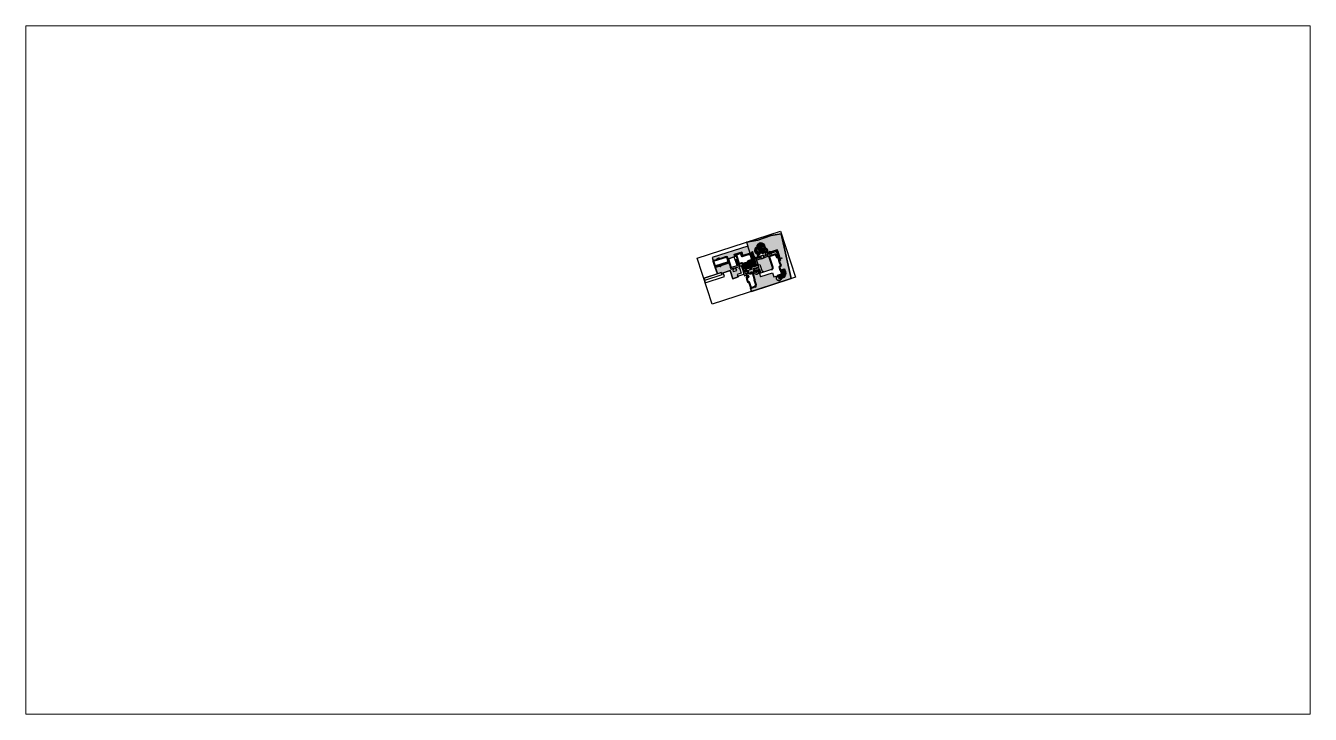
# Paper-space layout '布局1' of a CAD drawing. Extents: x -3.1 to 13.6, y -0.5 to 8.5.
# The model-space entities are those that its viewports show. They can reach past a viewport. Long polylines and large blocks are cut down to what shows.
import ezdxf

# ---------------------------------------------------------------- set-up
doc = ezdxf.new("R2010")
doc.units = 0
doc.header["$LTSCALE"] = 1000
doc.header["$MEASUREMENT"] = 0
doc.layers.add('0-建筑', color=10, linetype='Continuous', lineweight=40)
for name, color, linetype in [('0-植被', 3, 'Continuous'), ('0号-器械场地铺装', 40, 'Continuous'), ('0号-硬质边线', 6, 'Continuous'), ('0号-选点', 70, 'Continuous'), ('1号-zj-平面-铺装填充', 252, 'Continuous'), ('P-地被', 114, 'ZIGZAG'), ('zj-剖面-结构线', 4, 'Continuous'), ('zj-平面-硬质边线', 6, 'Continuous'), ('zj-平面-绿化填充', 95, 'Continuous')]:
    doc.layers.add(name, color=color, linetype=linetype)
doc.layers.get('1号-zj-平面-铺装填充').off()
doc.linetypes.add('ZIGZAG', pattern='A,0.00254,-5.08,[131,ltypeshp.shx,S=5.08,R=0,X=-5.08,Y=0],-10.16,[131,ltypeshp.shx,S=5.08,R=180,X=5.08,Y=0],-5.08', length=20.32254)
pattern_1 = [(108, (73733718.4, -5961367.9), (-454.4133272, 231.5351548), [95.625, -625.6239171]), (63, (73733718.4, -5961367.9), (-454.4133273, 231.5351549), [95.625, -414.375]), (153, (73733718.4, -5961367.9), (-231.5351549, -454.4133273), [95.625, -414.375])]
pattern_2 = [(107.9924766, (73733718.4, -5961367.9), (-454.38292083, 231.594821), [95.625, -625.6239171]), (62.9924766, (73733718.4, -5961367.9), (-454.382921, 231.5948211), [95.625, -414.375]), (152.9924766, (73733718.4, -5961367.9), (-231.5948211, -454.382921), [95.625, -414.375])]
pattern_3 = [(107.9924766, (73733718.4, -5961367.9), (-445.4734518, 227.0537461), [93.75, -613.3567815]), (62.9924766, (73733718.4, -5961367.9), (-445.4734519, 227.0537462), [93.75, -406.25]), (152.9924766, (73733718.4, -5961367.9), (-227.0537462, -445.4734519), [93.75, -406.25])]

# ---------------------------------------------------------------- blocks, each defined once
blk = doc.blocks.new('12')
at = {"layer": '0号-器械场地铺装'}
blk.add_circle((0, 0), 150, dxfattribs=at)

msp = doc.modelspace()

# ---------------------------------------------------------------- hatches: boundary and pattern name
at = {"layer": '0-植被', "transparency": 33554483}
h = msp.add_hatch(dxfattribs=at)
h.set_pattern_fill('GRASS', color=256, scale=510, angle=18)
h.set_pattern_definition(pattern_1)
h.paths.add_polyline_path([(55699734, 229807675), (55700954, 229807675), (55700954, 229812220), (55710638, 229812221), (55710638, 229812221), (55711683, 229812221), (55711683, 229815621), (55724283, 229815623), (55724284, 229809985), (55736055, 229809986), (55736054, 229821897), (55676932, 229821889), (55676933, 229815872), (55684033, 229815873), (55684033, 229817673), (55686733, 229817673), (55686733, 229815873), (55699733, 229815875)])
at = {"layer": '0-植被', "lineweight": -3, "transparency": 33554483}
h = msp.add_hatch(dxfattribs=at)
h.set_pattern_fill('GRASS', color=256, scale=500, angle=377.992477)
h.set_pattern_definition(pattern_3)
h.paths.add_polyline_path([(55714233, 229814421), (55712883, 229814421), (55712883, 229812221), (55714233, 229812221)])
h = msp.add_hatch(dxfattribs=at)
h.set_pattern_fill('GRASS', color=256, scale=500, angle=377.992477)
h.set_pattern_definition(pattern_3)
h.paths.add_polyline_path([(55792507, 229823918), (55776660, 229826143), (55754024, 229826064), (55736053, 229828110), (55736055, 229809986), (55740875, 229809987), (55740877, 229798889), (55742368, 229798887), (55742367, 229800687), (55745067, 229800688), (55745068, 229799488), (55745968, 229799488), (55745967, 229800088), (55746143, 229800088), (55746142, 229803088), (55745967, 229803088), (55745967, 229803688), (55746867, 229803688), (55746867, 229804288), (55746567, 229804288), (55746567, 229804888), (55747650, 229804888, -0.81269725), (55749636, 229815869, -0.98729438), (55761555, 229812878, 0.03654409), (55761401, 229811702, 0.24540614), (55762522, 229809021, -0.65760459), (55761267, 229803583), (55761267, 229802490), (55761867, 229802490), (55761867, 229803090), (55763067, 229803090), (55763067, 229802490), (55764267, 229802490), (55764267, 229802190), (55765467, 229802190), (55765467, 229802790), (55766667, 229802791), (55766667, 229801891), (55778667, 229801892), (55778669, 229784792), (55788885, 229784903)])
at = {"layer": '0-植被', "transparency": 33554483}
h = msp.add_hatch(dxfattribs=at)
h.set_pattern_fill('GRASS', color=256, scale=510, angle=18)
h.set_pattern_definition(pattern_1)
edge = h.paths.add_edge_path()
edge.add_line((55705736, 229793420), (55705736, 229793420))
edge.add_line((55705736, 229793420), (55705736, 229794290))
edge.add_line((55705736, 229794290), (55707536, 229794290))
edge.add_line((55707536, 229794290), (55707536, 229794953))
edge.add_line((55707536, 229794953), (55707536, 229795220))
edge.add_line((55707536, 229795220), (55713236, 229795221))
edge.add_line((55713236, 229795221), (55713237, 229784421))
edge.add_line((55713237, 229784421), (55706337, 229784420))
edge.add_line((55706337, 229784420), (55706337, 229781720))
edge.add_line((55706337, 229781720), (55706337, 229781626))
edge.add_line((55706337, 229781626), (55706390, 229781626))
edge.add_line((55706390, 229781626), (55706388, 229780136))
edge.add_line((55706388, 229780136), (55697718, 229780146))
edge.add_line((55697718, 229780146), (55697716, 229793552))
edge.add_line((55697716, 229793552), (55683186, 229793550))
edge.add_line((55683186, 229793550), (55683186, 229795136))
edge.add_line((55683186, 229795136), (55676936, 229795136))
edge.add_line((55676936, 229795136), (55676934, 229805572))
edge.add_line((55676934, 229805572), (55699734, 229805575))
edge.add_line((55699734, 229805575), (55699736, 229795219))
edge.add_line((55699736, 229795219), (55703336, 229795220))
edge.add_line((55703336, 229795220), (55703336, 229793390))
edge.add_line((55703336, 229793390), (55701836, 229793390))
edge.add_line((55701836, 229793390), (55701836, 229790690))
edge.add_line((55701836, 229790690), (55707836, 229790691))
edge.add_line((55707836, 229790691), (55707836, 229793391))
edge.add_line((55707836, 229793391), (55705736, 229793390))
h = msp.add_hatch(dxfattribs=at)
h.set_pattern_fill('GRASS', color=256, scale=510, angle=18)
h.set_pattern_definition(pattern_1)
h.paths.add_polyline_path([(55710640, 229797921), (55710640, 229797921), (55714435, 229797921), (55714435, 229799421), (55714235, 229799421), (55714234, 229807421), (55710638, 229807421)])
h = msp.add_hatch(dxfattribs=at)
h.set_pattern_fill('GRASS', color=256, scale=510, angle=18)
h.set_pattern_definition(pattern_1)
edge = h.paths.add_edge_path()
edge.add_line((55719236, 229797864), (55723357, 229797865))
edge.add_line((55723357, 229797865), (55723358, 229789309))
edge.add_line((55723358, 229789309), (55720604, 229789307))
edge.add_arc((55720503, 229789152), 185, 56.9036, 91.323116)
edge.add_line((55720499, 229789337), (55718428, 229789338))
edge.add_arc((55718426, 229789131), 208, 89.603415, 178.446544)
edge.add_line((55718219, 229789136), (55718228, 229787506))
edge.add_line((55718228, 229787506), (55718036, 229787506))
edge.add_line((55718036, 229787506), (55718036, 229788408))
edge.add_line((55718036, 229788408), (55717136, 229788408))
edge.add_line((55717136, 229788408), (55717135, 229795222))
edge.add_line((55717135, 229795222), (55719235, 229795222))
edge.add_line((55719235, 229795222), (55719236, 229797864))
at = {"layer": '0-植被', "lineweight": -3, "transparency": 33554483}
h = msp.add_hatch(dxfattribs=at)
h.set_pattern_fill('GRASS', color=256, scale=510, angle=377.992477)
h.set_pattern_definition(pattern_2)
h.paths.add_polyline_path([(55739675, 229808787), (55734085, 229808787), (55734085, 229808281), (55736046, 229808281), (55736036, 229799565), (55729536, 229799564), (55729536, 229797864), (55723357, 229797865), (55723358, 229791357), (55725249, 229791357), (55725249, 229788087), (55730669, 229788088), (55739669, 229788089), (55739668, 229798887)])
h = msp.add_hatch(dxfattribs=at)
h.set_pattern_fill('GRASS', color=256, scale=510, angle=18)
h.set_pattern_definition(pattern_1)
edge = h.paths.add_edge_path()
edge.add_line((55773841, 229795563), (55773842, 229791663))
edge.add_arc((55774342, 229791663), 500, 180.007523, 270.007523)
edge.add_line((55774342, 229791163), (55775542, 229791163))
edge.add_arc((55775542, 229790663), 500, 0.007523, 90.007523, ccw=False)
edge.add_line((55776042, 229790663), (55776042, 229787663))
edge.add_arc((55776043, 229787163), 500, 0.007523, 90.007523, ccw=False)
edge.add_line((55776543, 229787164), (55776569, 229787164))
edge.add_line((55776569, 229787164), (55776567, 229799792))
edge.add_line((55776567, 229799792), (55767867, 229799791))
edge.add_line((55767867, 229799791), (55767868, 229798891))
edge.add_line((55767868, 229798891), (55766668, 229798891))
edge.add_line((55766668, 229798891), (55766667, 229799791))
edge.add_line((55766667, 229799791), (55765467, 229799790))
edge.add_line((55765467, 229799790), (55765468, 229799190))
edge.add_line((55765468, 229799190), (55764268, 229799190))
edge.add_line((55764268, 229799190), (55764267, 229799790))
edge.add_line((55764267, 229799790), (55763067, 229799790))
edge.add_line((55763067, 229799790), (55763067, 229800090))
edge.add_line((55763067, 229800090), (55761867, 229800090))
edge.add_line((55761867, 229800090), (55761868, 229799490))
edge.add_line((55761868, 229799490), (55761268, 229799490))
edge.add_line((55761268, 229799490), (55761268, 229796190))
edge.add_line((55761268, 229796190), (55742368, 229796187))
edge.add_line((55742368, 229796187), (55742369, 229788090))
edge.add_line((55742369, 229788090), (55745369, 229788090))
edge.add_line((55745369, 229788090), (55745371, 229775059))
edge.add_line((55745371, 229775059), (55760586, 229775062))
edge.add_line((55760586, 229775062), (55760544, 229775061))
edge.add_arc((55760544, 229778061), 3000, 270.007523, 360.007523)
edge.add_line((55763544, 229778062), (55763541, 229796062))
edge.add_line((55763541, 229796062), (55773341, 229796063))
edge.add_arc((55773341, 229795563), 500, 0.007523, 90.007523, ccw=False)
edge = h.paths.add_edge_path(flags=16)
edge.add_arc((55746624, 229776245), 379, 0, 360)
h = msp.add_hatch(dxfattribs=at)
h.set_pattern_fill('GRASS', color=256, scale=510, angle=377.992477)
h.set_pattern_definition(pattern_2)
h.paths.add_polyline_path([(55740745, 229769759), (55740745, 229769559), (55740445, 229769559), (55740444, 229775059), (55742171, 229775059), (55742170, 229777890), (55741095, 229777889, -1.466545), (55735170, 229783813), (55735169, 229784889), (55730669, 229784888), (55730669, 229785088), (55725239, 229785087), (55725240, 229780517), (55724650, 229780517), (55724650, 229783517), (55723350, 229783517), (55723350, 229784357, -0.41422064), (55723150, 229784157), (55722050, 229784157, -0.41421356), (55721850, 229784357), (55721849, 229784767), (55719469, 229784767), (55719469, 229781504, 0.33285383), (55719613, 229781312), (55720416, 229780977), (55720554, 229781310), (55725754, 229779146), (55725754, 229778875), (55727112, 229778875), (55727891, 229780748), (55729604, 229780035), (55729604, 229777575), (55730504, 229777576), (55730505, 229767656), (55730005, 229767655), (55730006, 229761040), (55730056, 229761040), (55730056, 229760240), (55730006, 229760240), (55730006, 229759555), (55728556, 229759555), (55728556, 229757205), (55727136, 229757205), (55727136, 229757405), (55722406, 229757404), (55722406, 229757204), (55721086, 229757204), (55721086, 229757404), (55719618, 229757404), (55719619, 229751962), (55785827, 229751971), (55788883, 229784890), (55778669, 229784792), (55776569, 229784792), (55776569, 229784864), (55776043, 229784864), (55776044, 229779663, 0.41421356), (55776144, 229779563, -0.41421356), (55776644, 229779064), (55776644, 229776464, -0.41421356), (55776144, 229775963), (55774344, 229775963, 0.41421356), (55773844, 229775463), (55773845, 229769763), (55780445, 229769764), (55780445, 229765464, -0.41421356), (55771447, 229756463), (55767347, 229756462), (55767346, 229759962), (55766346, 229759962), (55766346, 229762762), (55760346, 229762761), (55760345, 229769761)])
at = {"layer": '0-植被', "transparency": 33554483}
h = msp.add_hatch(dxfattribs=at)
h.set_pattern_fill('GRASS', color=256, scale=510, angle=377.9924766)
edge = h.paths.add_edge_path()
edge.add_line((55780436, 229769767), (55780439, 229765472))
edge.add_arc((55771444, 229765466), 8995, -89.960587, 0.039412, ccw=False)
edge.add_line((55771450, 229756471), (55767355, 229756468))
edge.add_line((55767355, 229756468), (55767354, 229757858))
edge.add_line((55767354, 229757858), (55771449, 229757861))
edge.add_arc((55771444, 229765466), 7605, 270.039413, 360.039412)
edge.add_line((55779049, 229765471), (55779046, 229769766))
edge.add_line((55779046, 229769766), (55780436, 229769767))
h = msp.add_hatch(dxfattribs=at)
h.set_pattern_fill('GRASS', color=256, scale=510, angle=377.9924766)
h.paths.add_polyline_path([(55769768, 229759965), (55769768, 229758765), (55767348, 229758763), (55767348, 229759963)])
h = msp.add_hatch(dxfattribs=at)
h.set_pattern_fill('GRASS', color=256, scale=510, angle=377.9924766)
h.paths.add_polyline_path([(55769768, 229758765), (55769769, 229757865), (55767349, 229757863), (55767348, 229758763)])
h = msp.add_hatch(dxfattribs=at)
h.set_pattern_fill('GRASS', color=256, scale=510, angle=377.9924766)
edge = h.paths.add_edge_path()
edge.add_arc((55769892, 229762419), 930, 262.241894, 381.85387)
edge.add_line((55770756, 229762765), (55769766, 229762765))
edge.add_line((55769766, 229762765), (55769767, 229761497))
h = msp.add_hatch(dxfattribs=at)
h.set_pattern_fill('GRASS', color=256, scale=510, angle=377.9924766)
edge = h.paths.add_edge_path()
edge.add_arc((55771444, 229765466), 5500, 270.062002, 296.239467, ccw=False)
edge.add_line((55771450, 229759966), (55770620, 229759965))
edge.add_arc((55771154, 229760120), 556, 114.961067, 196.126485, ccw=False)
edge.add_arc((55771638, 229760535), 724, 42.692773, 172.93749, ccw=False)
edge.add_arc((55773200, 229760396), 1208, 87.253764, 148.565664, ccw=False)
edge.add_arc((55773231, 229761023), 580, -25.370566, 87.253764, ccw=False)
edge.add_arc((55773511, 229760501), 366, 4.888589, 48.265485, ccw=False)
h = msp.add_hatch(dxfattribs=at)
h.set_pattern_fill('GRASS', color=256, scale=510, angle=377.9924766)
edge = h.paths.add_edge_path()
edge.add_line((55777128, 229761919), (55777892, 229761443))
edge.add_arc((55771444, 229765466), 7600, 270.039413, 328.038884, ccw=False)
edge.add_line((55771449, 229757866), (55770769, 229757865))
edge.add_line((55770769, 229757865), (55770768, 229758765))
edge.add_line((55770768, 229758765), (55771632, 229758768))
edge.add_arc((55771444, 229765466), 6700, 271.613069, 328.038884)
h = msp.add_hatch(dxfattribs=at)
h.set_pattern_fill('GRASS', color=256, scale=510, angle=377.9924766)
edge = h.paths.add_edge_path()
edge.add_line((55770768, 229759965), (55771448, 229759966))
edge.add_arc((55771444, 229765466), 5500, 270.039416, 296.300841)
edge.add_line((55773881, 229760535), (55774413, 229759459))
edge.add_arc((55771444, 229765466), 6700, 270.039413, 296.300841, ccw=False)
edge.add_line((55771448, 229758766), (55770768, 229758765))
edge.add_line((55770768, 229758765), (55770768, 229759965))
h = msp.add_hatch(dxfattribs=at)
h.set_pattern_fill('GRASS', color=256, scale=510, angle=377.9924766)
edge = h.paths.add_edge_path()
edge.add_arc((55768230, 229762320), 3646, 4.186224, 7.022221, ccw=False)
edge.add_arc((55771894, 229762305), 283, -25.714322, 95.786078, ccw=False)
edge.add_arc((55772432, 229762548), 463, 232.312396, 304.855006)
edge.add_arc((55772314, 229762689), 647, 306.269277, 366.881189)
edge.add_line((55772956, 229762767), (55771848, 229762766))
h = msp.add_hatch(dxfattribs=at)
h.set_pattern_fill('GRASS', color=256, scale=510, angle=377.9924766)
edge = h.paths.add_edge_path()
edge.add_arc((55774041, 229764010), 822, 250.969061, 387.65808)
edge.add_line((55774769, 229764391), (55774768, 229765862))
edge.add_line((55774768, 229765862), (55774043, 229765862))
edge.add_line((55774043, 229765862), (55773844, 229765861))
edge.add_line((55773844, 229765861), (55773846, 229763567))
edge.add_arc((55773046, 229763567), 800, -24.684576, 0.039412, ccw=False)
h = msp.add_hatch(dxfattribs=at)
h.set_pattern_fill('GRASS', color=256, scale=510, angle=377.9924766)
edge = h.paths.add_edge_path()
edge.add_line((55778161, 229767320), (55773843, 229767317))
edge.add_line((55773843, 229767317), (55773844, 229765861))
edge.add_line((55773844, 229765861), (55774656, 229765862))
edge.add_line((55774656, 229765862), (55774574, 229766022))
edge.add_arc((55774621, 229766037), 49.6, 115.574292, 198.311303, ccw=False)
edge.add_line((55774599, 229766082), (55775136, 229766377))
edge.add_arc((55775070, 229766483), 125, 301.709887, 322.782143)
edge.add_line((55775169, 229766407), (55774735, 229766746))
edge.add_arc((55775096, 229767133), 529, 196.032982, 226.914264, ccw=False)
edge.add_arc((55774637, 229767001), 51.9, 83.081465, 196.032981, ccw=False)
edge.add_arc((55774656, 229766671), 381, 58.809415, 91.851226, ccw=False)
edge.add_arc((55773729, 229765140), 2171, 52.590191, 58.809415, ccw=False)
edge.add_arc((55775182, 229766832), 138, 96.167394, 166.372054, ccw=False)
edge.add_arc((55775178, 229766869), 101, 4.336868, 96.167393, ccw=False)
edge.add_arc((55775405, 229766886), 127, 184.336868, 329.798625)
edge.add_arc((55775634, 229766875), 130, 91.39853, 203.663669, ccw=False)
edge.add_arc((55775634, 229766859), 146, 13.046502, 91.39853, ccw=False)
edge.add_arc((55775678, 229766870), 100, -37.170479, 13.046502, ccw=False)
edge.add_arc((55775865, 229766729), 133, 142.829521, 236.610486)
edge.add_arc((55775833, 229766480), 144, 56.743167, 106.788111, ccw=False)
edge.add_arc((55777433, 229765272), 2020, 131.299277, 138.901443, ccw=False)
edge.add_arc((55776326, 229766389), 460, 80.476222, 119.384803, ccw=False)
edge.add_arc((55771693, 229766401), 4729, 5.347592, 7.996298)
edge.add_arc((55776723, 229766881), 389, 102.259145, 152.782407, ccw=False)
edge.add_arc((55776693, 229767021), 246, 48.522969, 102.259145, ccw=False)
edge.add_arc((55776656, 229766980), 301, -14.557804, 48.522969, ccw=False)
edge.add_arc((55776997, 229766888), 51.9, 161.347604, 271.879609)
edge.add_arc((55777185, 229766762), 201, 105.620757, 158.338585, ccw=False)
edge.add_arc((55777202, 229766702), 263, 81.948447, 105.620757, ccw=False)
edge.add_arc((55777223, 229766852), 111, 26.754531, 81.948447, ccw=False)
edge.add_arc((55777352, 229766915), 31.7, 203.151504, 311.590608)
edge.add_arc((55777423, 229766915), 55.7, 142.907217, 205.048739, ccw=False)
edge.add_arc((55777855, 229766589), 596, 133.261708, 142.907217, ccw=False)
edge.add_arc((55777525, 229766939), 115, 76.613099, 133.261707, ccw=False)
edge.add_arc((55777562, 229767097), 47.6, 256.613099, 339.79915)
edge.add_arc((55777648, 229767188), 115, 169.730729, 249.245011, ccw=False)
edge.add_arc((55777645, 229767189), 112, 103.278464, 169.730729, ccw=False)
edge.add_arc((55777651, 229767162), 139, 71.06386, 103.278464, ccw=False)
edge.add_arc((55777665, 229767202), 96.6, 4.971684, 71.06386, ccw=False)
edge.add_arc((55777611, 229767198), 151, -37.195173, 4.971684, ccw=False)
edge.add_arc((55777775, 229767073), 56, 142.804827, 247.029177)
edge.add_arc((55777868, 229767292), 294, 247.029177, 365.535326)
h = msp.add_hatch(dxfattribs=at)
h.set_pattern_fill('GRASS', color=256, scale=510, angle=377.9924766)
edge = h.paths.add_edge_path()
edge.add_arc((55774557, 229762021), 503, 147.163775, 246.330616, ccw=False)
edge.add_arc((55774487, 229762066), 419, 20.985394, 147.163775, ccw=False)
edge.add_line((55774878, 229762216), (55774502, 229762233))
edge.add_arc((55774709, 229762065), 267, 140.83764, 210.314944)
edge.add_arc((55774504, 229761992), 67, 247.207541, 288.151514)
edge.add_arc((55774554, 229761818), 114, 68.285207, 104.791339, ccw=False)
edge.add_arc((55774587, 229761908), 18.4, -35.483269, 59.31536, ccw=False)
edge.add_line((55774602, 229761897), (55774355, 229761560))
h = msp.add_hatch(dxfattribs=at)
h.set_pattern_fill('GRASS', color=256, scale=510, angle=377.9924766)
edge = h.paths.add_edge_path()
edge.add_arc((55775645, 229763177), 534, 0, 360)
h = msp.add_hatch(dxfattribs=at)
h.set_pattern_fill('GRASS', color=256, scale=510, angle=377.9924766)
edge = h.paths.add_edge_path()
edge.add_arc((55776284, 229761362), 763, 150.953629, 254.288177, ccw=False)
edge.add_arc((55776412, 229761247), 932, 87.407094, 148.649502, ccw=False)
edge.add_arc((55776448, 229762501), 323, 271.083447, 361.994971)
edge.add_arc((55777138, 229762207), 477, 85.02465, 140.229535, ccw=False)
edge.add_arc((55777287, 229761835), 854, 79.868226, 97.237528, ccw=False)
edge.add_arc((55777122, 229763498), 880, 290.986319, 371.020797)
edge.add_arc((55776259, 229763329), 1760, 11.026779, 22.645864)
edge.add_arc((55778551, 229764286), 724, 161.569912, 202.645864, ccw=False)
edge.add_arc((55778511, 229764305), 680, 119.281325, 161.985488, ccw=False)
edge.add_arc((55778548, 229764233), 761, 51.949026, 119.086929, ccw=False)
edge.add_arc((55771444, 229765466), 7600, 328.038884, 355.217313, ccw=False)
edge.add_line((55777892, 229761443), (55777128, 229761919))
edge.add_arc((55771444, 229765466), 6700, 313.680448, 328.038884, ccw=False)
h = msp.add_hatch(dxfattribs=at)
h.set_pattern_fill('GRASS', color=256, scale=510, angle=377.9924766)
edge = h.paths.add_edge_path()
edge.add_arc((55776289, 229765097), 685, 0, 360)
h = msp.add_hatch(dxfattribs=at)
h.set_pattern_fill('GRASS', color=256, scale=510, angle=377.9924766)
edge = h.paths.add_edge_path()
edge.add_line((55779043, 229766200), (55779043, 229767321))
edge.add_line((55779043, 229767321), (55778161, 229767320))
edge.add_arc((55777865, 229767293), 297, -77.143134, 5.357623, ccw=False)
edge.add_arc((55778678, 229766882), 756, 170.78003, 226.43829)
edge.add_arc((55778696, 229766900), 782, 226.43829, 296.42027)
at = {"layer": '0号-选点', "lineweight": -3}
h = msp.add_hatch(color=256, dxfattribs=at)
h.dxf.hatch_style = 1
h.paths.add_polyline_path([(55712865, 229792346, 1), (55712106, 229792346, 1)])
h.paths.add_polyline_path([(55696725, 229816951, 1), (55697484, 229816951, 1)])
h.paths.add_polyline_path([(55684465, 229804361, 1), (55685224, 229804361, 1)])
h.paths.add_polyline_path([(55724009, 229782425, 1), (55723250, 229782425, 1)])
h.paths.add_polyline_path([(55758849, 229800705, 1), (55758090, 229800705, 1)])
h.paths.add_polyline_path([(55780775, 229787102, 1), (55781534, 229787102, 1)])
h.paths.add_polyline_path([(55740023, 229811114, 1), (55740782, 229811114, 1)])
h.paths.add_polyline_path([(55775237, 229760944, 1), (55774479, 229760944, 1)])
h.paths.add_polyline_path([(55746244, 229776245, 1), (55747003, 229776245, 1)])

# ---------------------------------------------------------------- linework, layer by layer
at = {"color": 0, "lineweight": -3}
msp.add_lwpolyline([(55654309, 229828268), (55792608, 229828268), (55792608, 229751962), (55654309, 229751963)], close=True, dxfattribs=at)
for points in [[(55686733, 229815873), (55686733, 229817673), (55684033, 229817673), (55684033, 229815873)], [(55739668, 229798887), (55739669, 229788089)], [(55754948, 229798889), (55759148, 229798890)]]:
    msp.add_lwpolyline(points)
msp.add_lwpolyline([(55779042, 229768771), (55779041, 229769771), (55773841, 229769767), (55773842, 229768767)], close=True)
msp.add_lwpolyline([(55773843, 229767317), (55773844, 229765861), (55774768, 229765862), (55774769, 229764391, -0.67888422), (55773773, 229763233, -0.29164032), (55773046, 229762767), (55772956, 229762767, -0.27081291), (55772697, 229762168, -0.32753925), (55772150, 229762182, 0.58611248), (55771866, 229762586, 0.012375), (55771848, 229762766), (55770756, 229762765, -0.57509504), (55769767, 229761497), (55769768, 229759965), (55770620, 229759965, -0.37674558), (55770919, 229760624, -0.64234634), (55772170, 229761026, -0.27409391), (55773258, 229761602, -0.53520883), (55773754, 229760775, -0.1700043), (55773881, 229760535), (55774413, 229759459, 0.07856582), (55776077, 229760627, -0.48414336), (55775617, 229761732, -0.27376794), (55776454, 229762178, 0.41888094), (55776772, 229762513, -0.24564616), (55777179, 229762683, -0.07593332), (55777437, 229762676, 0.36414061), (55777986, 229763666, 0.0507413), (55777883, 229764007, -0.18117172), (55777864, 229764515, -0.1885189), (55778178, 229764898, -0.30162218), (55779017, 229764832, 0.02104348), (55779044, 229765471), (55779043, 229767321), (55773843, 229767317)], format="xyb")
at = {"layer": '0-建筑'}
for points in [[(55676934, 229807672), (55699734, 229807675), (55699733, 229815875), (55676933, 229815872)], [(55684033, 229817673), (55686733, 229817673), (55686733, 229815873), (55684033, 229815873)]]:
    msp.add_lwpolyline(points, close=True, dxfattribs=at)
for points in [[(55714233, 229814421), (55714235, 229799421), (55719235, 229799421), (55719235, 229797864), (55729536, 229797864), (55729536, 229799564), (55736036, 229799565), (55736046, 229808281), (55734085, 229808281), (55734085, 229808784), (55722484, 229808785), (55722483, 229814422), (55714233, 229814421)], [(55720554, 229781310), (55719454, 229778722), (55719631, 229778704), (55719493, 229778372), (55721934, 229777357), (55721934, 229774974), (55718884, 229774974), (55718884, 229772524), (55718384, 229772524), (55718385, 229767654), (55720585, 229767654), (55720586, 229757404), (55721086, 229757404), (55721086, 229757204), (55722406, 229757204), (55722406, 229757404), (55727136, 229757405), (55727136, 229757205), (55728556, 229757205), (55728556, 229759555), (55730006, 229759555), (55730006, 229760240), (55730056, 229760240), (55730056, 229761040), (55730006, 229761040), (55730005, 229767655), (55730505, 229767656), (55730504, 229777576), (55729604, 229777575), (55729604, 229780035), (55727891, 229780748), (55727112, 229778875), (55725754, 229778875), (55725754, 229779146), (55720554, 229781310)]]:
    msp.add_lwpolyline(points, dxfattribs=at)
for points in [[(55760544, 229775062, 0.41421356), (55763544, 229778062), (55763541, 229796062), (55773341, 229796063, -0.41421356), (55773841, 229795563), (55773842, 229791663, 0.41421356), (55774342, 229791164), (55775542, 229791164, -0.41421356), (55776042, 229790664), (55776042, 229787664, -0.41421356), (55776542, 229787164), (55776569, 229787164)], [(55773845, 229769767), (55773846, 229763567, -0.44274419), (55772956, 229762767), (55766346, 229762762)], [(55773845, 229769763), (55773844, 229775463, -0.41421356), (55774344, 229775963), (55776144, 229775963, 0.41421356), (55776644, 229776464), (55776644, 229779064, 0.41421356), (55776144, 229779563, -0.41421356), (55776044, 229779663), (55776043, 229784864), (55776569, 229784864), (55776569, 229787164)]]:
    msp.add_lwpolyline(points, format="xyb", dxfattribs=at)
at = {"layer": '0-建筑', "lineweight": -3}
for points in [[(55742171, 229775059), (55740444, 229775059), (55740445, 229769559), (55740745, 229769559), (55740745, 229769759), (55760345, 229769761), (55760346, 229762761), (55766346, 229762762)], [(55760586, 229775062), (55742171, 229775059)]]:
    msp.add_lwpolyline(points, dxfattribs=at)
at = {"layer": '0-植被', "color": 0, "lineweight": -3}
msp.add_lwpolyline([(55736078, 229821897), (55676932, 229821889), (55676936, 229795136), (55654982, 229795133), (55654303, 229791133), (55654324, 229787500), (55686157, 229787504), (55686156, 229793551), (55697716, 229793552), (55697718, 229780146), (55706388, 229780136), (55706390, 229781626), (55716759, 229781628), (55716750, 229778960, 0.37723281), (55716927, 229778761), (55719470, 229778761), (55719454, 229778722), (55719631, 229778704), (55719493, 229778372), (55721934, 229777357), (55721934, 229774974), (55718884, 229774974), (55718884, 229772524), (55718384, 229772524), (55718385, 229767654), (55720585, 229767654), (55720586, 229757404), (55719618, 229757404), (55719619, 229751962), (55785827, 229751971), (55792507, 229823918), (55776660, 229826143), (55754024, 229826064), (55736053, 229828110), (55736078, 229821897)], format="xyb", dxfattribs=at)
at = {"layer": '0-植被'}
for points in [[(55699734, 229807675), (55700954, 229807675), (55700954, 229812220), (55710638, 229812221), (55710638, 229812221), (55711683, 229812221), (55711683, 229815621), (55724283, 229815623), (55724284, 229809985), (55736055, 229809986), (55736054, 229821897), (55676932, 229821889), (55676933, 229815872), (55684033, 229815873), (55684033, 229817673), (55686733, 229817673), (55686733, 229815873), (55699733, 229815875), (55699734, 229807675)], [(55705736, 229793420), (55705736, 229793420), (55705736, 229794290), (55707536, 229794290), (55707536, 229794953), (55707536, 229795220), (55707536, 229795220), (55713236, 229795221), (55713236, 229795221), (55713237, 229784421), (55713237, 229784421), (55706337, 229784420), (55706337, 229781720), (55706337, 229781626), (55706337, 229781626), (55706390, 229781626), (55706388, 229780136), (55697718, 229780146), (55697716, 229793552), (55683186, 229793550), (55683186, 229795136), (55676936, 229795136), (55676934, 229805572), (55699734, 229805575), (55699736, 229795219), (55703336, 229795220), (55703336, 229793390), (55701836, 229793390), (55701836, 229790690), (55707836, 229790691), (55707836, 229793391), (55705736, 229793390)], [(55710640, 229797921), (55710640, 229797921), (55710640, 229797921), (55714435, 229797921), (55714435, 229797921), (55714435, 229799421), (55714235, 229799421), (55714234, 229807421), (55710638, 229807421), (55710638, 229807421), (55710638, 229807421), (55710640, 229797921)]]:
    msp.add_lwpolyline(points, dxfattribs=at)
msp.add_lwpolyline([(55712883, 229814421), (55714233, 229814421), (55714233, 229812221), (55712883, 229812221)], close=True, dxfattribs=at)
for points in [[(55719236, 229797864), (55723357, 229797865), (55723358, 229789309), (55720604, 229789307, 0.15132288), (55720499, 229789337), (55718428, 229789338, 0.40831199), (55718219, 229789136, 0), (55718228, 229787506), (55718036, 229787506), (55718036, 229788408), (55717136, 229788408), (55717135, 229795222), (55717135, 229795222), (55719235, 229795222), (55719236, 229797864)], [(55760544, 229775061, 0.41421356), (55763544, 229778062), (55763541, 229796062), (55773341, 229796063, -0.41421356), (55773841, 229795563), (55773842, 229791663, 0.41421356), (55774342, 229791163), (55775542, 229791163, -0.41421356), (55776042, 229790663), (55776042, 229787663, -0.41421356), (55776543, 229787164), (55776569, 229787164), (55776567, 229799792), (55767867, 229799791), (55767868, 229798891), (55766668, 229798891), (55766667, 229799791), (55765467, 229799790), (55765468, 229799190), (55764268, 229799190), (55764267, 229799790), (55763067, 229799790), (55763067, 229800090), (55761867, 229800090), (55761868, 229799490), (55761268, 229799490), (55761268, 229796190), (55742368, 229796187), (55742369, 229788090), (55745369, 229788090), (55745371, 229775059)]]:
    msp.add_lwpolyline(points, format="xyb", dxfattribs=at)
at = {"layer": '0-植被', "lineweight": -3}
msp.add_lwpolyline([(55739675, 229808787), (55734085, 229808787), (55734085, 229808281), (55736046, 229808281), (55736036, 229799565), (55729536, 229799564), (55729536, 229797864), (55723357, 229797865), (55723358, 229791357), (55725249, 229791357), (55725249, 229788087), (55730669, 229788088), (55730669, 229788088), (55739669, 229788089), (55739675, 229808787)], dxfattribs=at)
at = {"layer": '0号-器械场地铺装'}
for points in [[(55700956, 229797920), (55710640, 229797921), (55710638, 229812221), (55700954, 229812220)], [(55710638, 229812221), (55714233, 229812221), (55714234, 229807421), (55710638, 229807421)]]:
    msp.add_lwpolyline(points, close=True, dxfattribs=at)
for points in [[(55746396, 229809956), (55746496, 229809963, -1.00207008), (55753084, 229810366), (55753184, 229810372, 1.00207008), (55746396, 229809956)], [(55747717, 229811569), (55747634, 229811625, 0.4532058), (55748630, 229807844), (55748675, 229807933, -0.4532058), (55747717, 229811569)], [(55748688, 229812415), (55748644, 229812505, -1.21950559), (55749951, 229807576), (55749944, 229807676, 1.21950559), (55748688, 229812415)], [(55749636, 229815869, -0.98729438), (55761555, 229812878, 0.03654409), (55761401, 229811702, 0.24540614), (55762522, 229809021, -1.05286657), (55758678, 229804323)], [(55750905, 229815761, -0.96697861), (55760335, 229813150, 0.03664126), (55760154, 229811791, 0.24701949), (55761758, 229808031, -1.06110542), (55759519, 229805247, -0.09141328), (55758871, 229804485, 1.04790698), (55762368, 229808824, -0.24573042), (55761151, 229811720, -0.03655483), (55761311, 229812932, 0.98196806), (55749895, 229815870, -0.04465571), (55750905, 229815761)], [(55759972, 229810891, -0.04989092), (55759954, 229811805, -0.03666609), (55760140, 229813194, 0.9654526), (55751101, 229815718, -0.1818227), (55754432, 229813479, -0.3906778), (55755207, 229814039, -0.73870812), (55756436, 229809327, -0.41181264), (55755442, 229809440, -0.21768825), (55752938, 229805419, 0.16593606), (55755233, 229803768, 0.24983436), (55758736, 229804633, 0.30565487), (55759578, 229807368, 0.05168611), (55758951, 229808604, -0.00261655), (55758950, 229808606, -0.30918072), (55759021, 229810471, -0.29407696), (55759972, 229810891)], [(55751101, 229815718, -0.9654526), (55760140, 229813194, 0.03666609), (55759954, 229811805, 0.24728761), (55761637, 229807872, -1.08062302), (55759616, 229805431)], [(55752769, 229805312, 0.16677107), (55755179, 229803576, 0.24979942), (55758866, 229804481, 0.30584078), (55759767, 229807433, 0.05194031), (55759119, 229808712, -0.310255), (55759185, 229810356, -0.31836473), (55760002, 229810682)], [(55754049, 229817432, -0.52987579), (55759010, 229814626, -0.70033107), (55757960, 229814001, 0.18704094), (55755526, 229815268, -0.14146628), (55754020, 229815847, -0.48237838), (55754049, 229817432, -0.41577877)], [(55754689, 229813083, -0.627621), (55755191, 229813839, -0.74207561), (55756320, 229809491, -0.62346634), (55755481, 229809875, -0.02198096), (55755442, 229809440, 0.41181264), (55756436, 229809327, 0.73870812), (55755207, 229814039, 0.3906778), (55754432, 229813479, -0.02157283), (55754689, 229813083)], [(55747039, 229808348), (55746956, 229808292, 0.57688522), (55752831, 229808652), (55752742, 229808697, -0.57688522), (55747039, 229808348)]]:
    msp.add_lwpolyline(points, format="xyb", dxfattribs=at)
for points in [[(55751101, 229815718, -0.96545237), (55760140, 229813194, 0.03666712), (55759954, 229811805, 0.24728199), (55761637, 229807872, -1.08064355), (55759616, 229805431, -0.12105601), (55758697, 229804338, 0.10342395), (55759467, 229803804, 0.90069446), (55762522, 229809021, -0.24534552), (55761401, 229811702, -0.03654939), (55761555, 229812878, 0.98706212), (55749632, 229815869, -0.06505702)], [(55754156, 229817261, -0.52900906), (55758812, 229814599, -0.69622618), (55758098, 229814147, 0.18602286), (55755545, 229815467, -0.14127633), (55754144, 229816004, -0.47378741)]]:
    msp.add_lwpolyline(points, format="xyb", close=True, dxfattribs=at)
for points in [[(55747192, 229803088), (55746142, 229803088), (55746142, 229802888), (55747192, 229802888), (55747193, 229803088)], [(55747192, 229800938), (55746142, 229800938), (55746142, 229800738), (55747192, 229800738), (55747193, 229800938)], [(55746143, 229802658), (55748243, 229802658)], [(55747193, 229802658), (55746143, 229802658), (55746143, 229802458), (55747193, 229802458), (55747193, 229802658)], [(55746143, 229802228), (55748243, 229802228)], [(55747193, 229802228), (55746143, 229802228), (55746143, 229802028), (55747193, 229802028), (55747193, 229802228)], [(55746143, 229801798), (55748243, 229801798)], [(55747193, 229801798), (55746143, 229801798), (55746143, 229801598), (55747193, 229801598), (55747193, 229801798)], [(55746143, 229801368), (55748243, 229801368)], [(55747193, 229801368), (55746143, 229801368), (55746143, 229801168), (55747193, 229801168), (55747193, 229801368)], [(55746143, 229800938), (55748243, 229800938)], [(55746143, 229800508), (55748243, 229800508)], [(55747193, 229800508), (55746143, 229800508), (55746143, 229800308), (55747193, 229800308), (55747193, 229800508)], [(55736164, 229779545), (55736164, 229778295), (55735524, 229778295), (55735523, 229781095), (55736163, 229781095), (55736164, 229779845), (55737764, 229779845), (55737763, 229781095), (55738403, 229781095), (55738404, 229778295), (55737764, 229778295), (55737764, 229779545), (55736164, 229779545)]]:
    msp.add_lwpolyline(points, dxfattribs=at)
for centre, radius in [((55749790, 229810171), 5700), ((55749790, 229810171), 5500), ((55744830, 229810807), 90), ((55749790, 229810171), 4500), ((55749790, 229810171), 4300), ((55746480, 229813919), 300), ((55748012, 229814845), 300), ((55749790, 229810171), 350), ((55750538, 229816222), 300), ((55753074, 229813941), 90), ((55756966, 229819510), 300), ((55760712, 229812387), 300), ((55745642, 229807379), 300), ((55754002, 229807477), 300), ((55754681, 229809134), 300), ((55756897, 229806479), 1700), ((55756897, 229806479), 1500), ((55759554, 229804604), 300), ((55761505, 229808989), 300), ((55736970, 229779689), 4500), ((55736970, 229779689), 4400), ((55736970, 229779689), 2200), ((55736970, 229779689), 2100)]:
    msp.add_circle(centre, radius, dxfattribs=at)
at = {"layer": '0号-硬质边线'}
for p, q in [((55723349, 229788087), (55723349, 229791357)), ((55724949, 229791357), (55723349, 229791357)), ((55723369, 229791337), (55724649, 229791337)), ((55723369, 229788087), (55723369, 229791337)), ((55716949, 229787506), (55718249, 229787506)), ((55716950, 229778760), (55719470, 229778761)), ((55718249, 229787056), (55718249, 229787506)), ((55718449, 229786856), (55721849, 229786857)), ((55719349, 229784767), (55721849, 229784767)), ((55721849, 229785907), (55721849, 229789107)), ((55721850, 229784357), (55721849, 229785907)), ((55722049, 229789307), (55723149, 229789307)), ((55722050, 229784157), (55723150, 229784157)), ((55722649, 229788987), (55723349, 229788987)), ((55723350, 229783517), (55723349, 229785087)), ((55723350, 229783517), (55724650, 229783517))]:
    msp.add_line(p, q, dxfattribs=at)
at = {"layer": '0号-硬质边线', "lineweight": -3}
for p, q in [((55716749, 229787306), (55716749, 229785906)), ((55716749, 229785506), (55716759, 229781628)), ((55719149, 229786657), (55719149, 229785907)), ((55719149, 229784967), (55719149, 229785907))]:
    msp.add_line(p, q, dxfattribs=at)
at = {"layer": '0号-硬质边线'}
for points in [[(55724283, 229815623), (55711683, 229815621), (55711683, 229814421), (55724283, 229814423)], [(55724283, 229814423), (55722483, 229814422), (55722484, 229809985), (55724284, 229809985)], [(55700954, 229807675), (55699734, 229807675), (55699735, 229797919), (55700956, 229797920)], [(55699735, 229797919), (55714435, 229797921), (55714436, 229795221), (55699736, 229795219)], [(55701836, 229790690), (55707836, 229790691), (55707836, 229793391), (55705736, 229793390), (55705736, 229794290), (55705736, 229794290), (55707536, 229794290), (55707536, 229795220), (55703336, 229795220), (55703336, 229793390), (55701836, 229793390)], [(55714435, 229799421), (55719235, 229799422), (55719235, 229795222), (55714436, 229795221)], [(55739675, 229809987), (55722484, 229809985), (55722484, 229808785), (55739675, 229808787)], [(55722484, 229809985), (55739675, 229809987), (55739675, 229808787), (55722484, 229808785)], [(55739668, 229798887), (55739669, 229788089), (55742369, 229788090), (55742368, 229798887)], [(55740875, 229809987), (55739675, 229809987), (55739677, 229798889), (55740877, 229798889)], [(55750468, 229798888), (55750468, 229796188), (55742368, 229796187), (55742368, 229798887), (55742367, 229800687), (55745067, 229800688), (55745068, 229798888)], [(55742367, 229800687), (55742368, 229798887), (55745068, 229798888), (55745067, 229800688)], [(55745068, 229799488), (55745068, 229798888), (55747768, 229798888), (55747768, 229799488)], [(55745967, 229803688), (55745967, 229803088), (55749567, 229803088), (55749567, 229803688)], [(55745967, 229800088), (55745968, 229799488), (55748668, 229799488), (55748667, 229800088)], [(55746867, 229804288), (55746867, 229803688), (55749867, 229803688), (55749867, 229804288)], [(55750467, 229800388), (55750468, 229796188), (55754968, 229796189), (55754967, 229800389)], [(55761268, 229798890), (55761268, 229796190), (55754968, 229796189), (55754968, 229798889)], [(55767867, 229799791), (55767867, 229801891), (55778667, 229801892), (55778667, 229799792)], [(55778667, 229799792), (55778669, 229784792), (55776569, 229784792), (55776567, 229799792)], [(55717136, 229788408), (55718036, 229788408), (55718036, 229787506), (55717136, 229787508)], [(55745369, 229788090), (55745371, 229775059), (55742371, 229775059), (55742369, 229788090)], [(55779042, 229768771), (55779041, 229769771), (55773841, 229769767), (55773842, 229768767)], [(55770768, 229758765), (55770768, 229759965), (55769768, 229759965), (55769768, 229758765)], [(55769768, 229758765), (55769769, 229757865), (55770769, 229757865), (55770768, 229758765)]]:
    msp.add_lwpolyline(points, close=True, dxfattribs=at)
for points in [[(55711683, 229814421), (55712883, 229814421), (55712883, 229812221), (55711683, 229812221), (55711683, 229814421)], [(55759972, 229810891), (55760002, 229810682)], [(55683186, 229795136), (55683186, 229791136), (55654303, 229791133), (55654982, 229795133), (55683186, 229795136)], [(55699734, 229807675), (55699734, 229805575), (55676934, 229805572), (55676934, 229807672), (55699434, 229807675)], [(55716949, 229787506), (55717136, 229787508), (55717135, 229795222), (55713236, 229795221), (55713237, 229784421), (55706337, 229784420), (55706337, 229781626), (55716759, 229781628)], [(55719236, 229797864), (55719236, 229797864), (55729536, 229797864), (55729536, 229799564), (55736036, 229799565), (55736046, 229808281), (55734085, 229808281), (55734085, 229808784), (55722484, 229808783)], [(55742368, 229798887), (55739668, 229798887), (55739669, 229788289)], [(55746142, 229803088), (55746143, 229800088), (55748243, 229800088), (55748242, 229803088), (55746142, 229803088)], [(55752938, 229805419), (55752769, 229805312)], [(55761268, 229799490), (55761868, 229799490), (55761867, 229802490), (55761267, 229802490), (55761268, 229799190)], [(55761867, 229800090), (55762467, 229800090), (55762467, 229803090), (55761867, 229803090), (55761867, 229800090)], [(55762467, 229800090), (55763067, 229800090), (55763067, 229803090), (55762467, 229803090), (55762467, 229800090)], [(55763067, 229799790), (55763667, 229799790), (55763667, 229802490), (55763067, 229802490), (55763067, 229799790)], [(55763667, 229799790), (55764267, 229799790), (55764267, 229802490), (55763667, 229802490), (55763667, 229799790)], [(55764268, 229799190), (55764868, 229799190), (55764867, 229802190), (55764267, 229802190), (55764268, 229799190)], [(55764868, 229799190), (55765468, 229799190), (55765467, 229802190), (55764867, 229802190), (55764868, 229799190)], [(55765467, 229799790), (55766067, 229799791), (55766067, 229802791), (55765467, 229802790), (55765467, 229799790)], [(55766067, 229799791), (55766667, 229799791), (55766667, 229802791), (55766067, 229802791), (55766067, 229799791)], [(55766668, 229798891), (55767268, 229798891), (55767267, 229801891), (55766667, 229801891), (55766668, 229798891)], [(55767268, 229798891), (55767868, 229798891), (55767867, 229801891), (55767267, 229801891), (55767268, 229798891)], [(55718953, 229785707), (55716949, 229785706)], [(55725239, 229785087), (55730669, 229785088)], [(55735169, 229785089), (55735170, 229783813)], [(55735169, 229785089), (55738769, 229785089)], [(55767348, 229759963), (55767346, 229762763), (55766846, 229762763), (55766346, 229762762), (55766348, 229759962), (55767348, 229759963)], [(55773881, 229760535), (55774413, 229759459)]]:
    msp.add_lwpolyline(points, dxfattribs=at)
for points in [[(55736053, 229828110), (55754024, 229826064), (55776660, 229826143), (55792507, 229823918), (55785827, 229751971), (55719619, 229751962), (55719618, 229757404), (55721086, 229757404), (55721086, 229757204), (55722406, 229757204), (55722406, 229757404), (55727136, 229757405), (55727136, 229757205), (55728556, 229757205), (55728556, 229759555), (55730006, 229759555), (55730006, 229760240), (55730056, 229760240), (55730056, 229761040), (55730006, 229761040), (55730005, 229767655), (55730505, 229767656), (55730504, 229777576), (55729604, 229777575), (55729604, 229780035), (55727891, 229780748), (55727112, 229778875), (55725754, 229778875), (55725754, 229779146), (55720554, 229781310), (55720416, 229780977), (55719573, 229781328, -0.27337779), (55719469, 229781504), (55719469, 229784767), (55721849, 229784767), (55721850, 229784357, 0.41420204), (55722050, 229784157), (55723150, 229784157, 0.41420649), (55723350, 229784357), (55723350, 229783517), (55724650, 229783517), (55724650, 229780517), (55725240, 229780517), (55725239, 229785087)], [(55776569, 229784864), (55776569, 229784792), (55778669, 229784792), (55778667, 229801892), (55766667, 229801891), (55766667, 229802791), (55765467, 229802790), (55765467, 229802190), (55764267, 229802190), (55764267, 229802490), (55763067, 229802490), (55763067, 229803090), (55761867, 229803090), (55761867, 229802490), (55761267, 229802490), (55761267, 229803583, 0.65760459), (55762522, 229809021, -0.24540614), (55761401, 229811702, -0.03654409), (55761555, 229812878, 0.98729438), (55749636, 229815869, 0.81269725), (55747650, 229804888), (55746567, 229804888), (55746567, 229804288), (55746867, 229804288), (55746867, 229803688), (55745967, 229803688), (55745967, 229803088), (55746142, 229803088), (55746143, 229800088), (55745967, 229800088), (55745968, 229799488), (55745068, 229799488), (55745067, 229800688), (55742367, 229800687), (55742368, 229798887)], [(55752775, 229805303, 0.16620246), (55755179, 229803576, 0.24979907), (55758866, 229804481, 0.30583814), (55759767, 229807433, 0.05194005), (55759119, 229808712, -0.31025057), (55759185, 229810356, -0.31837308), (55760002, 229810682), (55759972, 229810891, 0.29407696), (55759021, 229810471, 0.30918072), (55758950, 229808606, 0.00261655), (55758951, 229808604, -0.05168611), (55759578, 229807368, -0.30565487), (55758736, 229804633, -0.24983436), (55755233, 229803768, -0.16593606), (55752938, 229805419), (55752775, 229805303)], [(55755481, 229809862, 0.14884547), (55754689, 229813083, -0.627621), (55755191, 229813839, -0.74207561), (55756320, 229809491, -0.62351014), (55755481, 229809875)], [(55760002, 229810682, 0.18303809), (55761637, 229807872, -1.08062302), (55759616, 229805431, 0.18840946), (55759767, 229807433, 0.05194031), (55759119, 229808712, -0.310255), (55759185, 229810356, -0.31836473), (55760002, 229810682)], [(55730669, 229788088), (55725249, 229788087), (55725249, 229791357), (55723349, 229791357), (55723349, 229789107, 0.41419392), (55723149, 229789307), (55720604, 229789307, 0.14448268), (55720499, 229789337), (55718419, 229789336, 0.40175239), (55718219, 229789136), (55718228, 229787506)], [(55750467, 229800388), (55754967, 229800389), (55754968, 229798889), (55759468, 229798890), (55759467, 229803804, -0.07810463), (55758678, 229804323, -0.44336139), (55752769, 229805312, -0.14832302), (55749567, 229804476), (55749567, 229804288), (55749867, 229804288), (55749867, 229803688), (55749567, 229803688), (55749567, 229803088), (55748242, 229803088), (55748243, 229800088), (55748667, 229800088), (55748668, 229799488), (55747768, 229799488), (55747768, 229798888), (55750468, 229798888), (55750467, 229800388)], [(55761268, 229798890), (55759468, 229798890), (55759467, 229803804, 0.1526658), (55761267, 229803583), (55761268, 229798890)], [(55720416, 229780978), (55719593, 229781319, -0.30323346), (55719469, 229781504), (55719469, 229784767)], [(55722449, 229788787), (55722449, 229784987, 0.41421356), (55722649, 229784787), (55723349, 229784787)], [(55730069, 229788088), (55730489, 229788088, -0.41421356), (55730669, 229787908), (55730669, 229785268, -0.41421356), (55730489, 229785088), (55730069, 229785088, 0.41421356), (55730269, 229785288), (55730269, 229787888, 0.41421357), (55730069, 229788088, 8.36696042)], [(55735169, 229784889), (55735170, 229783813, 1.466545), (55741095, 229777889), (55742370, 229777890), (55742371, 229775059)], [(55738769, 229785089), (55738770, 229783813, 0.20871215), (55735170, 229783813), (55735169, 229785089), (55738769, 229785089)], [(55742370, 229781490), (55742370, 229777890), (55741095, 229777889, 0.20871215), (55741094, 229781489), (55742370, 229781490)], [(55780441, 229769772), (55780444, 229765472, -0.41421356), (55771450, 229756466), (55767350, 229756463), (55767349, 229757863), (55771449, 229757866, 0.41421356), (55779044, 229765471), (55779041, 229769771), (55780441, 229769772)], [(55767348, 229758763), (55771448, 229758766, 0.25861512), (55777128, 229761919, 0.25861512)], [(55767348, 229759963), (55771448, 229759966, 0.11509126), (55773881, 229760535, 0.11509126)], [(55773773, 229763233, 0.67889163), (55774769, 229764391), (55774768, 229765862), (55774043, 229765862), (55773844, 229765861), (55773846, 229763567, -0.1082992), (55773773, 229763233)], [(55774355, 229761560, -0.46188931), (55774134, 229762294, -0.61387191), (55774878, 229762216), (55774502, 229762233, 0.31279316), (55774478, 229761930, 0.18057701), (55774525, 229761928, -0.16064905), (55774596, 229761924, -0.43896217), (55774602, 229761897), (55774355, 229761560)], [(55776077, 229760627, -0.48414336), (55775617, 229761732, -0.27376794), (55776454, 229762178, 0.41888094), (55776772, 229762513, -0.24564616), (55777179, 229762683, -0.07593332), (55777437, 229762676, 0.36414061), (55777986, 229763666, 0.0507413), (55777883, 229764007, -0.18117172), (55777864, 229764515, -0.1885189), (55778178, 229764898, -0.30162218), (55779017, 229764832, -0.11914732), (55777892, 229761443), (55777128, 229761919, -0.06273259), (55776071, 229760620)], [(55779043, 229766200), (55779043, 229767321), (55778161, 229767320, -0.37637712), (55777931, 229767003, 0.24774477), (55778157, 229766334, 0.31521235), (55779043, 229766200)]]:
    msp.add_lwpolyline(points, format="xyb", dxfattribs=at)
for points in [[(55746567, 229804888), (55746567, 229804288), (55749567, 229804288), (55749567, 229804476, -0.08667494), (55747650, 229804888)], [(55728169, 229787888), (55728169, 229785288, -0.41421356), (55727969, 229785088), (55722949, 229785087, -0.41421356), (55722749, 229785287), (55722749, 229787887, -0.41421356), (55722949, 229788087), (55727969, 229788088, -0.41421356)], [(55730269, 229787888), (55730269, 229785288, -0.41421356), (55730069, 229785088), (55728389, 229785088, 0.41421356), (55728569, 229785268), (55728569, 229787908, 0.41421159), (55728389, 229788088), (55730069, 229788088, -0.41421356)], [(55730489, 229788088, -0.41421347), (55730669, 229787908), (55730669, 229787908), (55730669, 229785268), (55730669, 229785268, -0.41421356), (55730489, 229785088), (55742369, 229785090), (55742369, 229788090)], [(55769767, 229761497, 0.57509504), (55770756, 229762765), (55769766, 229762765)], [(55773876, 229760532, -0.11472007), (55771450, 229759966), (55770620, 229759965, -0.3697397), (55770919, 229760624, -0.63857243), (55772170, 229761026, -0.27409391), (55773258, 229761602, -0.53520883), (55773754, 229760775, -0.19156026)], [(55771848, 229762766, -0.012375), (55771866, 229762586, -0.58611248), (55772150, 229762182, 0.32753925), (55772697, 229762168, 0.27081291), (55772956, 229762767)], [(55778161, 229767320), (55773843, 229767317), (55773844, 229765861), (55774656, 229765862), (55774574, 229766022, -0.37755446), (55774599, 229766082), (55775136, 229766377, 0.09220504), (55775169, 229766407), (55774735, 229766746, -0.13556647), (55774588, 229766986, -0.53704679), (55774644, 229767052, -0.14517938), (55774853, 229766997, -0.02714315), (55775048, 229766865, -0.31628084), (55775167, 229766969, -0.42360238), (55775278, 229766877, 0.73633293), (55775514, 229766823, -0.53319431), (55775630, 229767005, -0.35584814), (55775776, 229766892, -0.22268816), (55775758, 229766809, 0.43367644), (55775791, 229766617, -0.22190041), (55775911, 229766600, -0.03318288), (55776100, 229766789, -0.17142079), (55776402, 229766842, 0.01155767), (55776377, 229767059, -0.22409126), (55776640, 229767262, -0.2388616), (55776855, 229767206, -0.28240968), (55776947, 229766904, 0.52352099), (55776998, 229766836, -0.23416964), (55777131, 229766955, -0.10365884), (55777239, 229766963, -0.24559541), (55777323, 229766902, 0.51194118), (55777373, 229766891, -0.27798966), (55777379, 229766948, -0.04211134), (55777446, 229767023, -0.25233615), (55777551, 229767051, 0.37979472), (55777607, 229767081, -0.36157198), (55777535, 229767209, -0.29836128), (55777619, 229767298, -0.14149584), (55777696, 229767294, -0.29665103), (55777761, 229767211, -0.18609221), (55777731, 229767106, 0.48894495), (55777754, 229767021, 0.56869185)]]:
    msp.add_lwpolyline(points, format="xyb", close=True, dxfattribs=at)
for centre, radius in [((55775645, 229763177), 534), ((55776289, 229765097), 685)]:
    msp.add_circle(centre, radius, dxfattribs=at)
for centre, start, end in [((55716949, 229787306), 90.007523, 180.007524), ((55716949, 229785906), 180.007524, 270.007523), ((55716949, 229785506), 90.007523, 180.007524), ((55716950, 229778960), 180.007524, 270.007523), ((55718449, 229787056), 180.007524, 270.007523), ((55718949, 229785907), 270.007523, 0.007524), ((55719349, 229786657), 90.007523, 180.007524), ((55719349, 229784967), 180.007524, 270.007523), ((55722049, 229789107), 90.007523, 180.007524), ((55722050, 229784357), 180.007524, 270.007523), ((55722649, 229788787), 90.007523, 180.007524), ((55723149, 229789107), 0.007524, 90.007523), ((55723150, 229784357), 270.007523, 0.007524)]:
    msp.add_arc(centre, 200, start, end, dxfattribs=at)
at = {"layer": '0号-选点'}
for centre in [(55697104, 229816951), (55740403, 229811114), (55684845, 229804361), (55712485, 229792346), (55758470, 229800705), (55723630, 229782425), (55746624, 229776245), (55781154, 229787102), (55774858, 229760944)]:
    msp.add_circle(centre, 379, dxfattribs=at)
at = {"layer": 'P-地被', "ltscale": 0.005}
msp.add_lwpolyline([(55774076, 229765860), (55773839, 229765862)], dxfattribs=at)
at = {"layer": 'zj-剖面-结构线'}
msp.add_lwpolyline([(55779032, 229767781), (55779032, 229767771)], dxfattribs=at)
at = {"layer": 'zj-平面-硬质边线'}
for points in [[(55774541, 229769768), (55780441, 229769772)], [(55774541, 229769768), (55780441, 229769772)], [(55767346, 229762763), (55767350, 229756463)], [(55777128, 229761919), (55777892, 229761443)]]:
    msp.add_lwpolyline(points, dxfattribs=at)
at = {"layer": 'zj-平面-绿化填充'}
msp.add_circle((55767108, 229758124), 3904, dxfattribs=at)

# ---------------------------------------------------------------- block references
at = {"layer": '0号-器械场地铺装'}
for p, rotation in [((55745024, 229811684), 252.3853643729674), ((55745372, 229812513), 242.0721240606127), ((55745863, 229813266), 231.7588837482577), ((55747204, 229814451), 211.1324031235481), ((55748878, 229815087), 190.5059224988385), ((55749773, 229815171), 180.1926821864837), ((55750668, 229815093), 169.8794418741289), ((55750833, 229816868), 51.97691668063999), ((55751326, 229817620), 51.97691668063999), ((55751535, 229814857), 159.5662015617741), ((55751937, 229818280), 42.41867092367319), ((55752346, 229814468), 149.2529612494193), ((55752649, 229818829), 32.86042516670647), ((55753442, 229819252), 23.30217940973975), ((55753696, 229813292), 128.6264806247096), ((55754191, 229812543), 118.3132403123548), ((55754294, 229819538), 13.74393365277303), ((55754545, 229811716), 118.3132403123548), ((55754733, 229810923), 98.65017062006373), ((55754787, 229810026), 88.33693030770891), ((55755182, 229819678), 4.18568789580628), ((55756081, 229819668), 354.6274421388396), ((55757812, 229819207), 335.5109506249061), ((55758597, 229818767), 325.9527048679394), ((55759297, 229818204), 316.3944591109727), ((55759894, 229817532), 306.8362133540059), ((55760371, 229816770), 297.2779675970392), ((55760640, 229811490), 269.1888001071572), ((55760715, 229815939), 287.7197218400725), ((55760731, 229810597), 282.4480221657262), ((55760916, 229815063), 278.1614760831058), ((55760970, 229814166), 268.603230326139), ((55744796, 229809908), 273.0118449976771), ((55745209, 229808166), 293.6383256223867), ((55754416, 229808275), 67.71044968299931), ((55760081, 229804375), 163.7612428933529), ((55760972, 229804297), 186.2881139705701), ((55761824, 229804567), 208.8149850477874), ((55762148, 229808363), 321.4493404338738), ((55762509, 229805143), 231.3418561250046), ((55762725, 229807680), 298.9224693566565), ((55762920, 229805937), 253.8687272022219), ((55762996, 229806828), 276.3955982794392)]:
    msp.add_blockref('12', p, dxfattribs=dict(at, rotation=rotation))
at = {"layer": '0号-器械场地铺装', "color": 115, "rotation": 283.3250853100319}
msp.add_blockref('12', (55744924, 229809019), dxfattribs=at)
at = {"layer": '1号-zj-平面-铺装填充', "color": 115}
for p, rotation in [((55760873, 229813272), 259.0449845691722), ((55761024, 229809748), 295.7072442242951)]:
    msp.add_blockref('12', p, dxfattribs=dict(at, rotation=rotation))

psp = doc.layouts.new('布局1')

# ---------------------------------------------------------------- viewports
at = {"layer": '0', "view_target_point": (6, 4.5), "view_twist_angle": 17.9924740282}
psp.add_viewport(center=(5.25, 4), size=(16.777, 8.993), view_center_point=(-18105699.247, 235603519.744), view_height=1087988.79834, dxfattribs=at)

doc.saveas('drawing.dxf')
